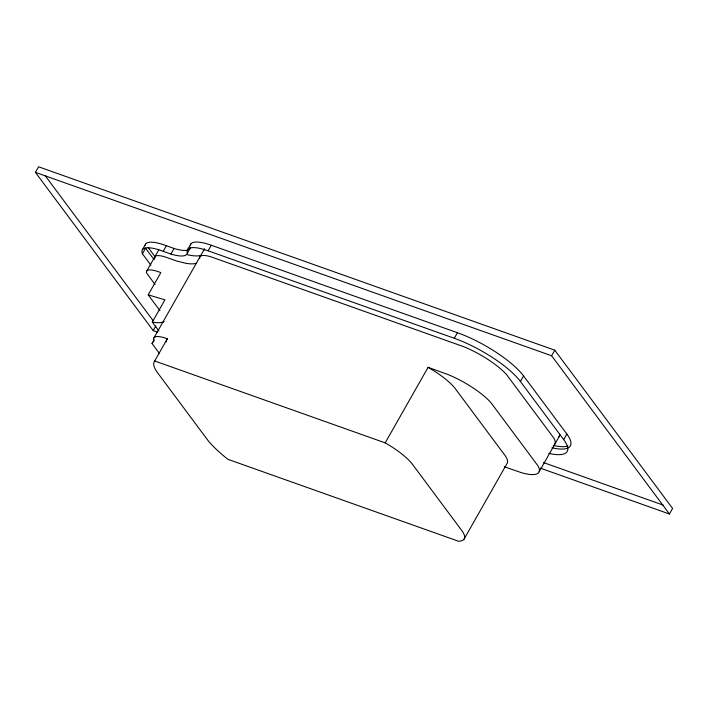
<?xml version="1.0" encoding="UTF-8"?>
<svg xmlns="http://www.w3.org/2000/svg" width="708" height="708" viewBox="0 0 708 708"><rect width="100%" height="100%" fill="white"/><g stroke="black" fill="none" stroke-linecap="round" stroke-linejoin="round"><path stroke-width="1.06" d="M157.38 332.079L153.22 330.601L35.4 172.354L38.559 166.787L554.78 350.195L672.6 508.441L669.441 514.008L540.381 468.156M142.423 249.703L145.583 244.145M150.884 265.137L142.414 253.774L145.583 248.207L154.043 259.579M146.698 271.137L158.849 249.765M142.414 253.774A37.347 10.416 29.6 0 1 163.203 251.296L166.371 245.729L174.062 248.464A36.843 10.284 29.6 0 0 187.886 250.03M163.203 251.296L170.902 254.03L174.062 248.464M159.981 310.67L148.193 294.847L160.84 272.58L157.388 271.368A23.037 6.425 29.6 0 0 146.432 272.677L154.981 284.474M187.726 249.473L190.894 243.906M170.902 254.03A36.843 10.284 29.6 0 0 187.319 253.287L190.487 247.72A36.843 10.284 29.6 0 1 189.594 249.127M158.884 330.963L152.282 322.096L164.92 299.838L148.193 294.847M153.22 330.601L155.857 325.963M154.008 337.76L204.594 248.72M159.273 353.257L152.016 343.513L154.123 339.796M187.319 253.287A39.675 11.071 29.6 0 1 208.108 250.809L211.276 245.242L457.457 332.716A57.127 15.939 29.6 0 1 523.584 375.93L566.851 434.048L563.692 439.615A57.127 15.939 29.6 0 1 548.771 453.368M154.698 360.983L385.187 442.872A41.064 11.452 29.6 0 1 412.224 463.979L462.147 531.035A41.064 11.452 29.6 0 1 458.412 541.213L227.923 459.324A80.287 22.399 29.6 0 1 208.267 440.836L158.344 373.78A54.321 15.151 29.6 0 1 154.698 360.983L167.345 338.716L164.902 337.902A25.373 7.08 29.6 0 0 153.583 339.256L153.884 340.973L152.016 343.513M385.187 442.872L428.092 367.337L448.137 374.603A42.816 11.947 29.6 0 1 490.803 402.489L537.974 465.846A42.816 11.947 29.6 0 1 521.079 472.572L504.317 466.758M208.108 250.809L454.297 338.274L457.457 332.716M563.692 439.615L520.424 381.497L523.584 375.93M669.441 514.008L551.62 355.761L554.78 350.195M464.005 539.239L506.91 463.713A41.064 11.452 29.6 0 0 505.052 455.51L455.129 388.453A41.064 11.452 29.6 0 0 428.092 367.337M539.169 471.732L559.488 435.96M187.602 254.791L190.355 255.34A51.135 14.266 29.6 0 0 200.771 255.358M152.282 322.096L152.415 322.122A51.135 14.266 29.6 0 0 164.159 321.6M35.4 172.354L551.62 355.761M543.549 462.59L663.237 505.114M148.238 247.57L155.397 257.19M45.144 175.628L153.087 320.609M154.698 258.863L154.556 258.367A23.037 6.425 29.6 0 1 165.522 257.057L176.726 261.031L185.832 263.296A51.135 14.266 29.6 0 0 196.249 263.305M454.297 338.274A57.127 15.939 29.6 0 1 520.424 381.497M566.851 434.048A57.127 15.939 29.6 0 1 551.93 447.801M190.355 244.968A39.675 11.071 29.6 0 1 211.276 245.242M145.149 245.269A37.347 10.416 29.6 0 1 166.371 245.729M166.336 341.911A54.321 15.151 29.6 0 1 167.345 338.716M199.647 258.163A25.373 7.08 29.6 0 1 210.966 256.809L463.944 346.77A42.816 11.947 29.6 0 1 506.609 374.665L553.789 438.022A42.816 11.947 29.6 0 1 554.09 445.199M559.736 434.314A42.816 11.947 29.6 0 1 558.603 437.252M204.161 250.216A25.373 7.08 29.6 0 1 204.249 249.393M567.958 446.12A57.127 15.939 29.6 0 1 553.284 445.412"/></g></svg>
